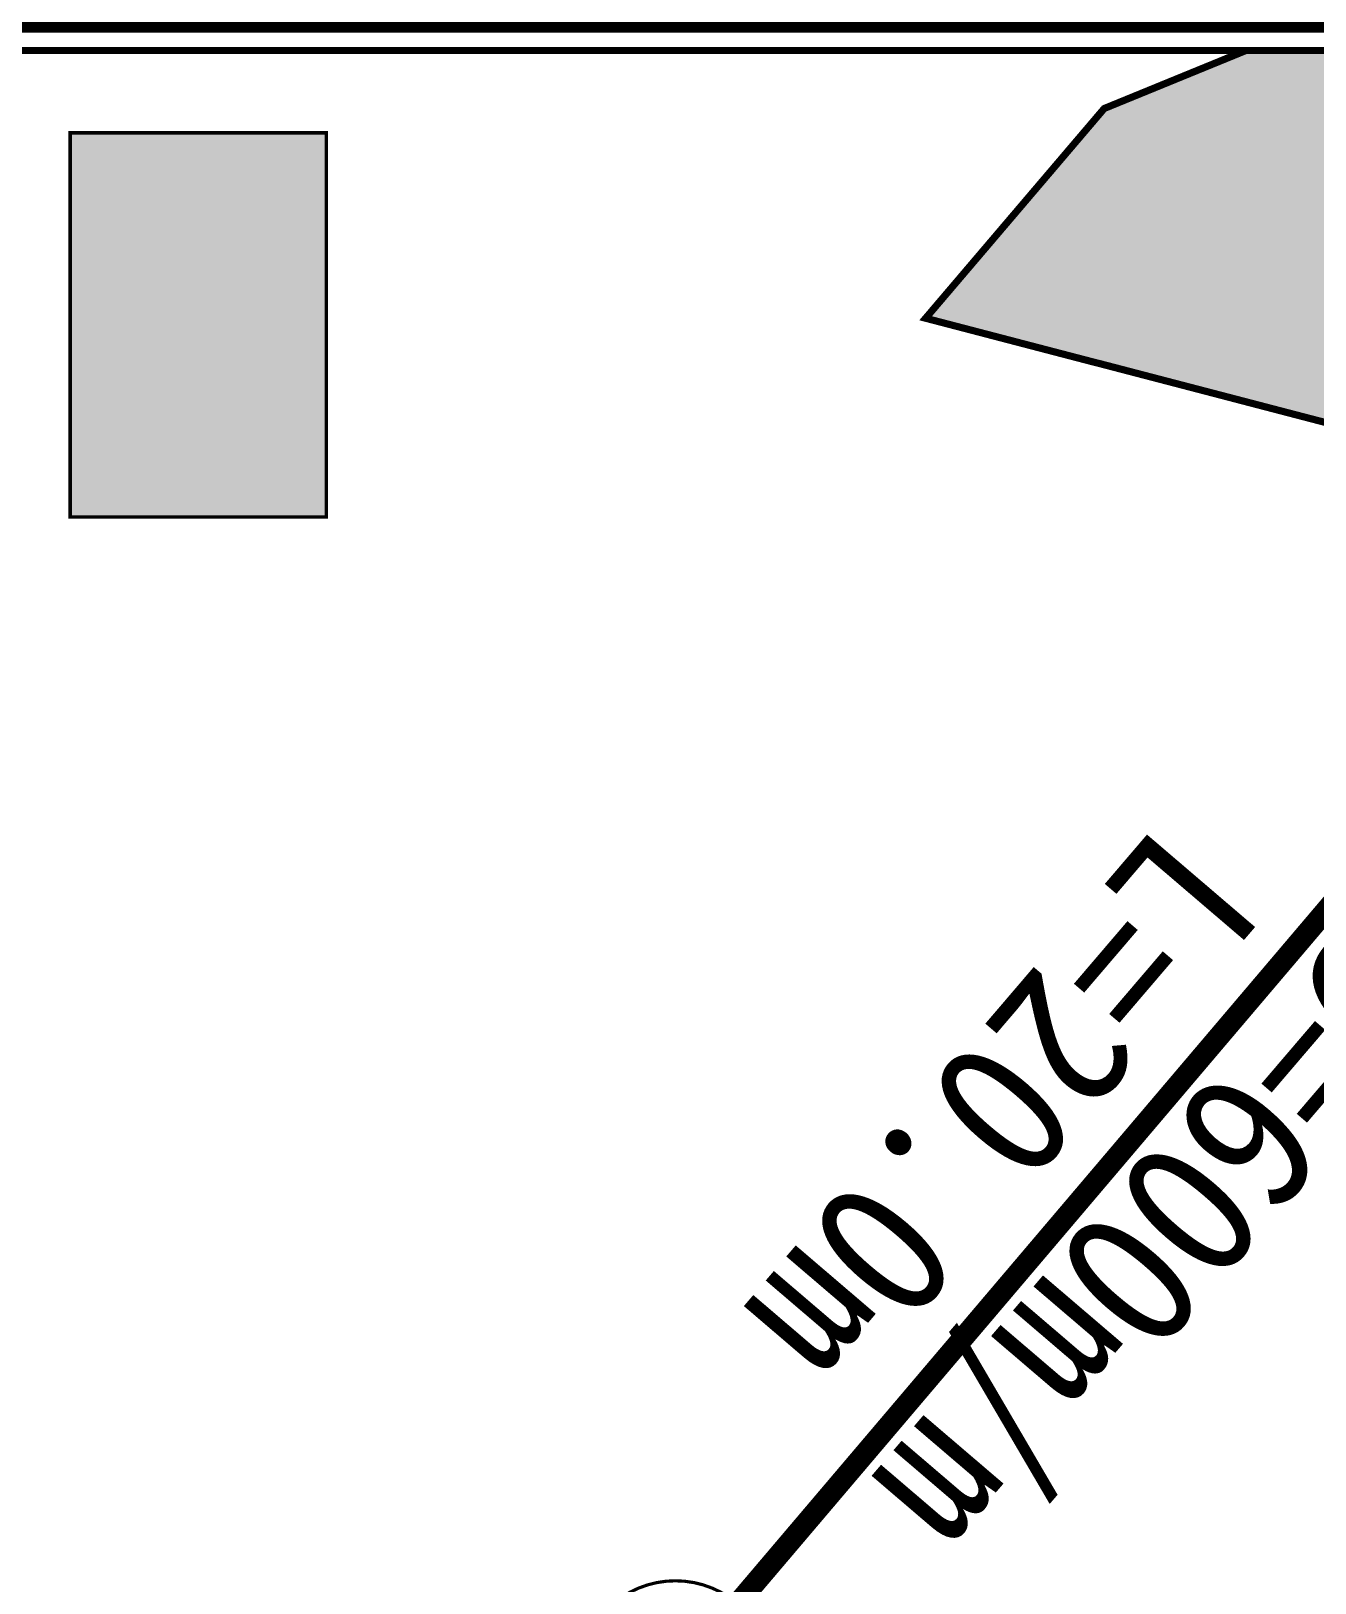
# Model space of a CAD drawing. Header units: inches. Extents: x 12 to 407, y 13 to 268.
# Drawn here: x 118.64 to 136.69, y 200.69 to 222.51 of the extents above; entities that cross this region are included whole.
import ezdxf
from ezdxf.enums import TextEntityAlignment as Align

# ---------------------------------------------------------------- set-up
doc = ezdxf.new("R2010")
doc.units = ezdxf.units.IN
doc.header["$MEASUREMENT"] = 0
doc.linetypes.add('CENTER', pattern=[2, 1.25, -0.25, 0.25, -0.25])
doc.linetypes.add('PHANTOM2', pattern=[12.5, 10, -0.5, 0.5, -0.5, 0.5, -0.5])
for name, color, linetype in [('125', 4, 'Continuous'), ('CL_TEXT', 7, 'Continuous'), ('관경', 7, 'Continuous'), ('관길이', 1, 'Continuous'), ('사업부지', 7, 'Continuous'), ('성토옹벽', 6, 'Continuous'), ('솔리드', 7, 'PHANTOM2'), ('우수맨', 5, 'Continuous')]:
    doc.layers.add(name, color=color, linetype=linetype)
doc.styles.add('style1', font='')
doc.styles.get('style1').set_extended_font_data('DotumChe')

msp = doc.modelspace()

# ---------------------------------------------------------------- hatches: boundary and pattern name
at = {"layer": '125', "linetype": 'Continuous'}
msp.add_hatch(color=8, dxfattribs=at).paths.add_polyline_path([(122.792068995512, 221.0816014575673), (119.1920689955352, 221.0816014576255), (119.1920689955352, 215.681601457544), (122.7920689954537, 215.681601457544)])
at = {"layer": '사업부지', "linetype": 'Continuous'}
h = msp.add_hatch(dxfattribs=at)
h.set_pattern_fill('AR-HBONE', color=8, scale=0.1, style=0)
h.set_pattern_definition([(45, (-264158.8776523433, -408058.6986066158), (0, 0.565685424949238), [1.200000000000001, -0.4000000000000004]), (135, (-264158.5948096327, -408058.4157639034), (0, 0.565685424949238), [1.2, -0.4])])
edge = h.paths.add_edge_path()
edge.add_arc((45.47571859145523, 388.575754541044), 167.8763729078396, 305.04704411984983, 307.70786931805213, ccw=False)
edge.add_arc((89.56666475916268, 329.0584846661211), 93.85116634003488, 299.4516781452446, 303.87560990241093, ccw=False)
edge.add_arc((89.56666477406384, 329.0584846065165), 93.85116628061864, 295.50433525870886, 299.4516781549341, ccw=False)
edge.add_arc((89.56666477406384, 329.0584845860274), 93.85116626187155, 289.5043640323259, 295.50433526433164, ccw=False)
edge.add_arc((125.4089279212988, 227.8675508397416), 13.50000000372458, 109.5043640286559, 179.571167186123)
edge.add_line((111.9093060233629, 227.9685912477569), (111.9092796930111, 218.3802172737912))
edge.add_line((111.9092796930111, 218.3802172737912), (111.9092796930111, 211.0684776679398))
edge.add_arc((122.4092796930111, 211.0684776707337), 10.5, 180, 229.9246559549909)
edge.add_arc((114.6837468632496, 201.8860954875843), 1.500000001419938, 3.923942131223157e-07, 49.92465644921941, ccw=False)
edge.add_line((116.1837468632496, 201.8860954968975), (116.1837468632496, 200.8096891996236))
edge.add_arc((122.4092796930111, 211.0684776781843), 12.00000000259576, 180.000000048914, 238.7485829148267, ccw=False)
edge.add_line((110.4092796930111, 211.0684776679398), (110.4092796930111, 227.9702817705245))
edge.add_line((110.4092796930111, 227.9702817705245), (110.4110088833606, 227.6177016683639))
edge.add_arc((125.4089279212988, 227.8675508434669), 15.00000000262144, 109.5043640337733, 180.9543976849643, ccw=False)
edge.add_arc((89.56666477406384, 329.0584846605332), 92.35116633281284, 289.5043640166975, 295.5043352487222)
edge.add_arc((89.56666477406384, 329.0584845897527), 92.35116626892258, 295.5043352676297, 299.451678163788)
edge.add_arc((89.56666477406384, 329.0584845199035), 92.35116620876262, 299.4516781848099, 303.8661131559016)
edge.add_arc((45.47571859145523, 388.5757547692181), 166.3763730910781, 305.0523343342352, 305.9903592438725)
edge.add_arc((45.47645177328945, 388.5747266859532), 166.375110389872, 305.990363001407, 306.3711597208951)
edge.add_arc((147.6972473599947, 249.7795984000684), 6.00000001322138, 85.62546798903571, 126.37116155438869, ccw=False)
at = {"layer": '솔리드', "linetype": 'Continuous'}
h = msp.add_hatch(dxfattribs=at)
h.set_pattern_fill('CROSS', color=8, scale=3, style=0)
h.set_pattern_definition([(0, (-296693.6057639145, -354742.0370339248), (0.75, 0.75), [0.375, -1.125]), (90, (-296693.4182639145, -354742.2245339248), (-0.7499999999999999, 0.75), [0.375, -1.125])])
edge = h.paths.add_edge_path()
edge.add_line((135.7213864532298, 222.2391814133287), (133.7300689831375, 221.4241814157128))
edge.add_line((133.7300689831375, 221.4241814157128), (131.2197207800693, 218.4764369361935))
edge.add_line((131.2197207800693, 218.4764369361935), (138.3254815817111, 216.6221968933958))
edge.add_arc((138.7042221552458, 218.0735946947959), 1.49999999998355, 255.3748733595067, 345.3748733595068)
edge.add_line((140.155619956646, 217.6948541212612), (141.0898467047139, 221.2749686981685))
edge.add_line((141.0898467047139, 221.2749686981685), (168.9645647151394, 214.0010933510628))
edge.add_line((168.9645647151394, 214.0010933510628), (168.0306385974166, 210.4221308402618))
edge.add_arc((169.4820363988167, 210.0433902668435), 1.499999999954156, 165.3748733638094, 255.3748733460374)
edge.add_line((169.1032958249327, 208.5919924655016), (169.4821543851633, 208.4918992481678))
edge.add_line((169.4821543851633, 208.4918992481678), (167.9671920910243, 202.6863080425089))
edge.add_line((167.9671920910243, 202.6863080425089), (154.3240527576183, 206.2464694337821))
edge.add_arc((153.9453121840836, 204.7950716323819), 1.49999999998355, 75.37487335950675, 165.3748733595068)
edge.add_line((152.4939143826834, 205.1738122059166), (152.2666700364555, 204.3029735171137))
edge.add_line((152.2666700364555, 204.3029735171137), (229.6745527786318, 184.1034762617917))
edge.add_line((229.6745527786318, 184.1034762617917), (232.3923772705368, 183.3952946763736))
edge.add_line((232.3923772705368, 183.3952946763736), (226.9971545772626, 190.7751397629752))
edge.add_line((226.9971545772626, 190.7751397629752), (227.8044279680237, 191.3653174248309))
edge.add_line((227.8044279680237, 191.3653174248309), (232.9894685700185, 184.2729695117002))
edge.add_line((232.9894685700185, 184.2729695117002), (251.176757025218, 179.5269459526305))
edge.add_line((251.176757025218, 179.5269459526305), (244.0569294228101, 152.2425616763201))
edge.add_line((244.0569294228101, 152.2425616763201), (244.2925573385203, 152.1810748520791))
edge.add_line((244.2925573385203, 152.1810748520791), (235.3795301461707, 118.0248463384476))
edge.add_line((235.3795301461707, 118.0248463384476), (241.523780884547, 116.4215114186652))
edge.add_line((241.523780884547, 116.4215114186652), (239.0240933716179, 106.8422858580732))
edge.add_line((239.0240933716179, 106.8422858580732), (232.8798426332417, 108.4456207779137))
edge.add_line((232.8798426332417, 108.4456207779137), (229.5974246870958, 95.86683973892536))
edge.add_line((229.5974246870958, 95.86683973892536), (225.3355701679595, 96.97896560504046))
edge.add_line((225.3355701679595, 96.97896560504046), (223.8088400423642, 91.1282780832978))
edge.add_line((223.8088400423642, 91.1282780832978), (224.3205176974645, 89.93321073056609))
edge.add_line((224.3205176974645, 89.93321073056609), (207.6296264035393, 82.78687199107549))
edge.add_line((207.6296264035393, 82.78687199107549), (197.9029318498563, 80.89225614828933))
edge.add_line((197.9029318498563, 80.89225614828933), (196.0110436099114, 80.24973714807015))
edge.add_line((196.0110436099114, 80.24973714807015), (180.5294668708577, 84.28963590606759))
edge.add_line((180.5294668708577, 84.28963590606759), (181.8395424527464, 89.31006720197797))
edge.add_line((181.8395424527464, 89.31006720197797), (181.4046306319999, 89.42355693732566))
edge.add_arc((177.9959655150653, 76.3609767368896), 13.49999997674929, 75.37487353076725, 135.1861170693452)
edge.add_arc((156.0045399410067, 98.20994023502749), 17.50000009944609, 223.5788865521241, 315.1862383782775, ccw=False)
edge.add_line((143.3270859801908, 86.14626896330333), (117.2695572799769, 113.5295721201244))
edge.add_arc((138.640123890282, 133.8654734467989), 29.5000000002327, 165.3748733599285, 223.5788823728236, ccw=False)
edge.add_line((110.0959671288495, 141.3140380595712), (119.7605278898611, 178.3502660749498))
edge.add_arc((111.5359403484965, 180.4964626582939), 8.499999999995753, 345.3748733597984, 56.78516630010513)
edge.add_line((116.1920689955352, 187.6077541037364), (116.1920689955352, 187.171181414348))
edge.add_line((116.1920689955352, 187.171181414348), (117.9410689786075, 181.3781814146921))
edge.add_line((117.9410689786075, 181.3781814146921), (116.3810689762233, 173.5291814152285))
edge.add_line((116.3810689762233, 173.5291814152285), (112.5470689848064, 166.197181414768))
edge.add_line((112.5470689848064, 166.197181414768), (105.7180689737199, 155.4601814141631))
edge.add_line((105.7180689737199, 155.4601814141631), (102.6590689733623, 143.5851814141631))
edge.add_line((102.6590689733623, 143.5851814141631), (103.1560689821838, 131.0721814148844))
edge.add_line((103.1560689821838, 131.0721814148844), (106.0240689828408, 123.7651814139233))
edge.add_line((106.0240689828408, 123.7651814139233), (119.4970689728855, 109.6021814140975))
edge.add_line((119.4970689728855, 109.6021814140975), (121.3050690010189, 106.3371814126283))
edge.add_line((121.3050690010189, 106.3371814126283), (125.2930689768166, 99.13518141380223))
edge.add_line((125.2930689768166, 99.13518141380223), (135.498068974621, 88.42318141397732))
edge.add_line((135.498068974621, 88.42318141397732), (143.599068985239, 81.93218141481225))
edge.add_line((143.599068985239, 81.93218141481225), (150.6230689749702, 74.86918141397359))
edge.add_line((150.6230689749702, 74.86918141397359), (152.2930689767002, 65.02718141490072))
edge.add_line((152.2930689767002, 65.02718141490072), (155.2140689954742, 63.85618141475311))
edge.add_line((155.2140689954742, 63.85618141475311), (158.4310689732431, 62.60018141382784))
edge.add_line((158.4310689732431, 62.60018141382784), (158.3550689831375, 74.5021814145282))
edge.add_line((158.3550689831375, 74.5021814145282), (160.5560689732431, 78.60918141530306))
edge.add_line((160.5560689732431, 78.60918141530306), (169.7570689782499, 80.60718141590655))
edge.add_line((169.7570689782499, 80.60718141590655), (175.5250689849256, 88.95218141285181))
edge.add_line((175.5250689849256, 88.95218141285181), (176.7910689875482, 84.80218141527325))
edge.add_line((176.7910689875482, 84.80218141527325), (174.8350689873098, 78.24618141354472))
edge.add_line((174.8350689873098, 78.24618141354472), (181.7630689755081, 74.04018141511074))
edge.add_line((181.7630689755081, 74.04018141511074), (181.1020689770578, 70.35018141382784))
edge.add_line((181.1020689770578, 70.35018141382784), (181.298068986833, 70.20118141455055))
edge.add_line((181.298068986833, 70.20118141455055), (237.5730689778923, 94.28518141341806))
edge.add_line((237.5730689778923, 94.28518141341806), (246.0360689923166, 115.9231814155489))
edge.add_line((246.0360689923166, 115.9231814155489), (245.393069000542, 128.7931814147294))
edge.add_line((245.393069000542, 128.7931814147294), (255.1140689864753, 184.4671814143792))
edge.add_line((255.1140689864753, 184.4671814143792), (247.2930689767002, 181.9591814149305))
edge.add_line((247.2930689767002, 181.9591814149305), (245.9290689842076, 183.5101814138604))
edge.add_line((245.9290689842076, 183.5101814138604), (240.2350689931538, 186.6101814146521))
edge.add_line((240.2350689931538, 186.6101814146521), (232.7250689731211, 189.3501814137696))
edge.add_line((232.7250689731211, 189.3501814137696), (225.5950689778895, 195.8901814147964))
edge.add_line((225.5950689778895, 195.8901814147964), (210.6550689943599, 200.0101814150246))
edge.add_line((210.6550689943599, 200.0101814150246), (190.2950689805205, 203.0201814137533))
edge.add_line((190.2950689805205, 203.0201814137533), (178.4650689825414, 202.180181412971))
edge.add_line((178.4650689825414, 202.180181412971), (177.4350689812911, 206.780181413588))
edge.add_line((177.4350689812911, 206.780181413588), (169.2950689957127, 218.5401814141794))
edge.add_line((169.2950689957127, 218.5401814141794), (150.1150689736007, 228.1301814150199))
edge.add_line((150.1150689736007, 228.1301814150199), (139.3863879426847, 223.7391814133287))
edge.add_line((139.3863879426847, 223.7391814133287), (132.0260689869522, 223.7391814133287))
edge.add_line((132.0260689869522, 223.7391814133287), (127.759068982303, 224.8931814143568))
edge.add_line((127.759068982303, 224.8931814143568), (124.3420689865945, 224.0401814151689))
edge.add_line((124.3420689865945, 224.0401814151689), (116.9190689936279, 225.9461814146623))
edge.add_line((116.9190689936279, 225.9461814146623), (116.1920689955352, 224.6771814143419))
edge.add_line((116.1920689955352, 224.6771814143419), (116.1920689955352, 203.0686903968588))
edge.add_line((116.1920689955352, 203.0686903968588), (116.1920689955352, 202.5171354952752))
edge.add_line((116.1920689955352, 202.5171354952752), (116.6839017012155, 202.5171354952752))
edge.add_line((116.6839017012155, 202.5171354952752), (116.6839017012155, 224.5434371447907))
edge.add_line((116.6839017012155, 224.5434371447907), (117.1616635627927, 225.3676709587005))
edge.add_line((117.1616635627927, 225.3676709587005), (124.2692918565356, 223.5426487928623))
edge.add_line((124.2692918565356, 223.5426487928623), (132.0162796642746, 223.2391814133287))
edge.add_line((132.0162796642746, 223.2391814133287), (138.9567082947235, 223.2391814133287))
edge.add_line((138.9567082947235, 223.2391814133287), (150.102668311016, 227.8009524621436))
edge.add_line((150.102668311016, 227.8009524621436), (169.092087748146, 218.3062618271349))
edge.add_line((169.092087748146, 218.3062618271349), (176.6954659879905, 207.3139288281807))
edge.add_line((176.6954659879905, 207.3139288281807), (175.8730393203789, 206.7450576860126))
edge.add_line((175.8730393203789, 206.7450576860126), (168.4155289741814, 217.5265069948643))
edge.add_line((168.4155289741814, 217.5265069948643), (150.0614031912176, 226.703551441328))
edge.add_line((150.0614031912176, 226.703551441328), (139.1534270353498, 222.2391814133287))
edge.add_line((139.1534270353498, 222.2391814133287), (135.7213864532298, 222.2391814133287))

# ---------------------------------------------------------------- linework, layer by layer
at = {"color": 7, "const_width": 0.05, "elevation": -23.50400000000002}
msp.add_lwpolyline([(122.792068995512, 221.0816014575673), (119.1920689955352, 221.0816014576255), (119.1920689955352, 215.681601457544), (122.7920689954537, 215.681601457544)], close=True, dxfattribs=at)
at = {"layer": 'CL_TEXT'}
msp.add_line((139.1534270353498, 222.2391814133287, -23.50400000000002), (117.6839017012155, 222.2391814133287, -23.50400000000002), dxfattribs=at)
at = {"layer": '관길이', "color": 4, "linetype": 'Continuous', "elevation": -23.50400000000002}
msp.add_lwpolyline([(139.7720910390256, 213.5916354922363, 0, 1, 0), (137.8302815533009, 211.3048526164628, 0.3, 0.3, 0), (128.5743230047285, 200.4045209083258, 0.3, 0.3, 0)], format="xyseb", dxfattribs=at)
at = {"layer": '성토옹벽', "color": 7, "linetype": 'CENTER', "ltscale": 2, "const_width": 0.5, "elevation": -23.50400000000002, "flags": 128}
msp.add_lwpolyline([(176.2842526541556, 207.0294932571258), (168.7538083611637, 217.9163844109996), (150.0820357511168, 227.2522519517358), (139.0550676650366, 222.7391814133287), (132.0064903415971, 222.7391814133287), (124.1965147264766, 222.7391814133287), (117.1839017012155, 222.7391814133287), (117.1839017012155, 222.7391814133287), (117.1839017012155, 202.5171354952752)], dxfattribs=at)
at = {"layer": '성토옹벽', "color": 7, "linetype": 'Continuous', "ltscale": 10, "const_width": 0.1, "elevation": -23.50400000000002, "flags": 128}
msp.add_lwpolyline([(175.8730393203789, 206.7450576860126), (168.4155289741814, 217.5265069948643), (150.0614031912176, 226.703551441328), (139.1534270353498, 222.2391814133287), (131.9967010189196, 222.2391814133287), (124.1237375964176, 222.2391814133287), (117.6839017012155, 222.2391814133287), (117.6839017012155, 202.5171354952752)], dxfattribs=at)
at = {"layer": '솔리드', "color": 8, "linetype": 'Continuous', "elevation": -23.50400000000002}
msp.add_lwpolyline([(133.6320657511008, 217.8459482772876, 0.1, 0.1, 0), (131.2190309326163, 218.4756269154739, 0.1, 0.1, 0), (133.7300689728929, 221.4241814148397, 0.1, 0.1, 0), (135.7178304730098, 222.2377260361234, 0, 0, 0)], format="xyseb", dxfattribs=at)
at = {"layer": '솔리드', "color": 8, "linetype": 'Continuous', "const_width": 0.1, "elevation": -23.50400000000002}
msp.add_lwpolyline([(152.3676675248191, 204.6900129387639), (152.4939143826834, 205.1738122059166, -0.414213562373095), (154.3240527576183, 206.2464694337821), (167.9671920910243, 202.6863080425089), (169.4821543851633, 208.4918992481678), (169.1032958249327, 208.5919924655016, -0.4142135622922796), (168.0306385974166, 210.4221308402618), (168.9645647151394, 214.0010933510628), (141.0898467047139, 221.2749686981685), (140.155619956646, 217.6948541212612, -0.414213562373095), (138.3254815817111, 216.6221968933958), (133.630282483273, 217.8474036544928)], format="xyb", dxfattribs=at)
at = {"layer": '우수맨', "const_width": 0.04500000000000001, "elevation": -23.50400000000002, "flags": 128}
msp.add_lwpolyline([(126.3505087360738, 199.3754686141754, 1), (129.0505087361437, 199.3754686141754, 1)], format="xyb", close=True, dxfattribs=at)

# ---------------------------------------------------------------- texts
at = {"layer": '관경', "color": 7, "linetype": 'ByBlock', "style": 'style1'}
msp.add_text('D=600m/m', height=2, rotation=229.4661229206783, dxfattribs=at).set_placement((134.5343549729207, 205.4278590710153, -23.50400000000002), align=Align.MIDDLE_CENTER)
at = {"layer": '관길이', "color": 7, "linetype": 'ByBlock', "style": 'style1'}
msp.add_text('L=20.0m', height=2, rotation=229.4661229206783, dxfattribs=at).set_placement((132.3179663721005, 207.3231013204338, -23.50400000000002), align=Align.MIDDLE_CENTER)

doc.saveas('drawing.dxf')
